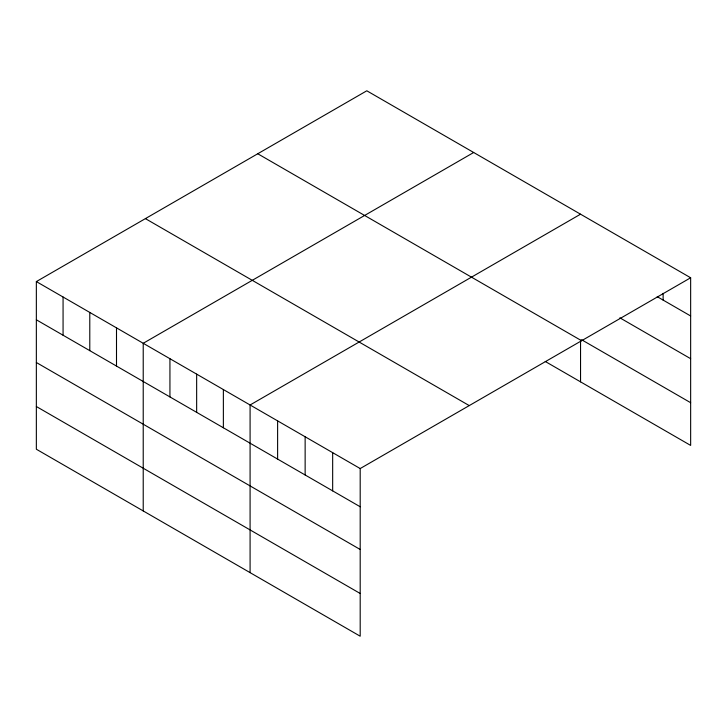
<?xml version="1.0" encoding="UTF-8"?>
<svg xmlns="http://www.w3.org/2000/svg" width="727" height="727" viewBox="0 0 727 727"><rect width="100%" height="100%" fill="white"/><g stroke="black" fill="none" stroke-linecap="round" stroke-linejoin="round"><path stroke-width="1.09" d="M690.65 277.769L360.192 468.551L360.192 636.207L36.35 449.231L36.35 281.585L366.808 90.793L690.65 277.769L690.65 445.415L545.241 361.464M473.677 152.497L143.219 343.289L143.219 510.936M580.546 214.192L250.088 404.984L250.088 572.631M657.226 296.68L690.65 315.972M619.867 317.826L690.65 358.693M581.527 339.7L690.65 402.703M257.758 153.76L581.6 340.727M145.4 218.627L469.242 405.593M36.35 281.585L360.192 468.551M36.35 319.798L360.192 506.764M36.35 362.509L360.192 549.476M36.35 406.52L360.192 593.486M663.124 293.344L663.124 300.087M580.546 340.254L580.546 381.848M332.666 452.657L332.666 490.87M305.14 436.773L305.14 474.985M277.614 420.878L277.614 459.091M223.371 389.563L223.371 427.776M196.653 374.132L196.653 412.345M169.936 358.711L169.936 396.924M116.502 327.859L116.502 366.072M89.784 312.437L89.784 350.65M63.067 297.007L63.067 335.22"/></g></svg>
